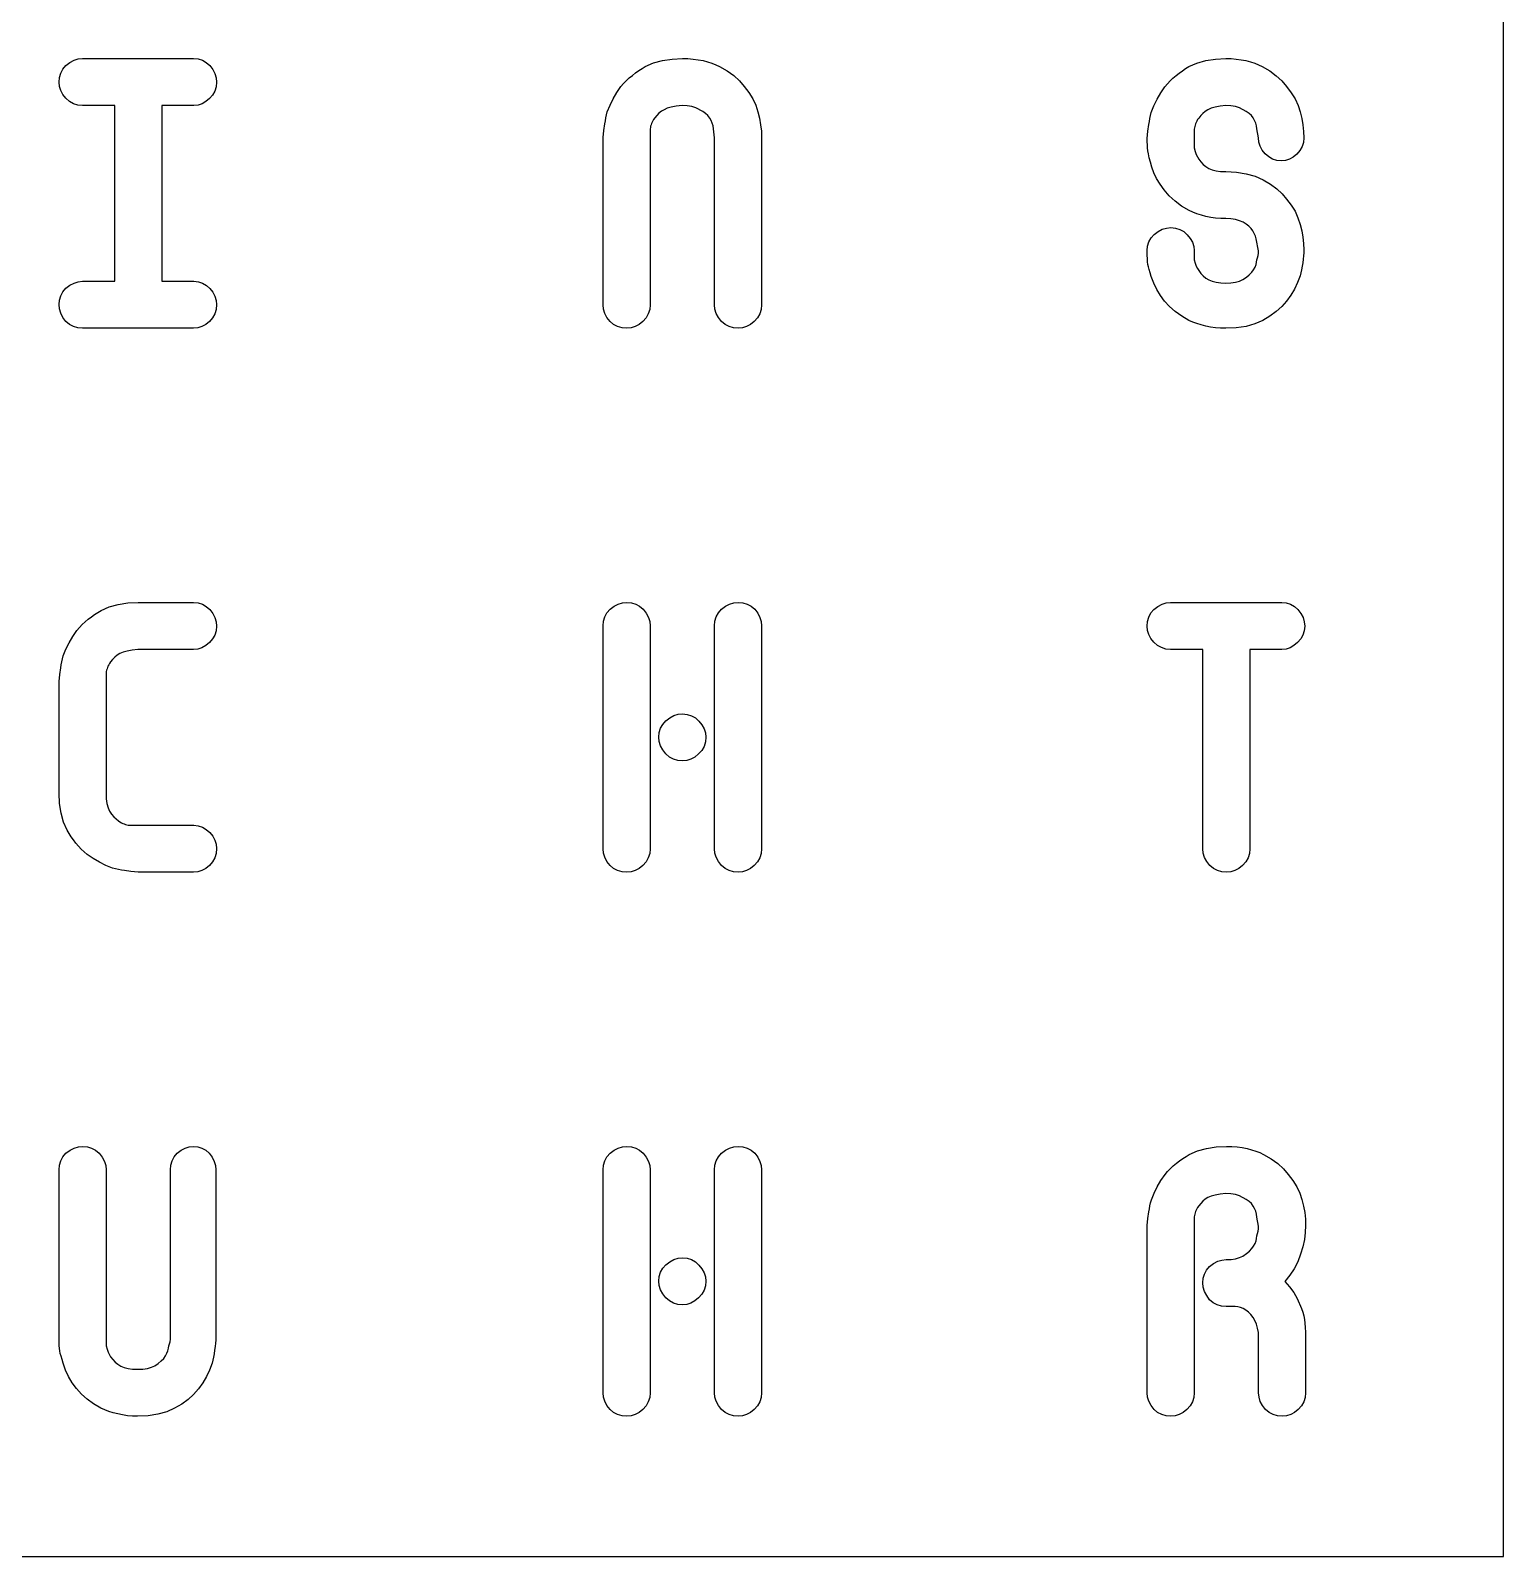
# Model space of a CAD drawing. Header units: metres. Extents: x 0 to 220, y 0 to 220.
# Drawn here: x 165.9 to 220, y 0 to 56.1 of the extents above; entities that cross this region are included whole.
import ezdxf

# ---------------------------------------------------------------- set-up
doc = ezdxf.new("R2010")
doc.units = ezdxf.units.M

msp = doc.modelspace()

# ---------------------------------------------------------------- linework, layer by layer
for p, q in [((220, 0), (220, 220)), ((167.299, 54.9339), (167.45, 55.013)), ((167.45, 55.013), (167.604, 55.0604)), ((167.604, 55.0604), (167.762, 55.0762)), ((167.762, 55.0762), (171.846, 55.0762)), ((171.846, 55.0762), (172.013, 55.0604)), ((172.013, 55.0604), (172.169, 55.013)), ((172.169, 55.013), (172.312, 54.9339)), ((188.751, 54.912), (189.08, 55.0032)), ((189.08, 55.0032), (189.436, 55.058)), ((189.436, 55.058), (189.82, 55.0762)), ((189.82, 55.0762), (190.019, 55.0714)), ((190.019, 55.0714), (190.211, 55.057)), ((190.211, 55.057), (190.396, 55.0329)), ((190.396, 55.0329), (190.574, 54.9992)), ((190.574, 54.9992), (190.742, 54.9573)), ((208.731, 54.9103), (209.056, 55.0025)), ((209.056, 55.0025), (209.408, 55.0578)), ((209.408, 55.0578), (209.788, 55.0762)), ((209.788, 55.0762), (209.984, 55.0714)), ((209.984, 55.0714), (210.174, 55.057)), ((210.174, 55.057), (210.357, 55.0329)), ((210.357, 55.0329), (210.533, 54.9992)), ((210.533, 54.9992), (210.7, 54.9572)), ((166.917, 54.3807), (166.963, 54.5422)), ((166.963, 54.5422), (167.042, 54.6897)), ((167.042, 54.6897), (167.151, 54.8232)), ((167.151, 54.8232), (167.299, 54.9339)), ((172.312, 54.9339), (172.443, 54.8232)), ((172.443, 54.8232), (172.552, 54.674)), ((172.552, 54.674), (172.63, 54.5212)), ((172.63, 54.5212), (172.677, 54.365)), ((187.861, 54.3611), (187.976, 54.4572)), ((187.976, 54.4572), (188.095, 54.5482)), ((188.095, 54.5482), (188.214, 54.633)), ((188.214, 54.633), (188.332, 54.7117)), ((188.332, 54.7117), (188.451, 54.7842)), ((188.451, 54.7842), (188.751, 54.912)), ((190.742, 54.9573), (190.899, 54.9075)), ((190.899, 54.9075), (191.043, 54.8498)), ((191.043, 54.8498), (191.175, 54.7842)), ((191.175, 54.7842), (191.457, 54.6234)), ((191.457, 54.6234), (191.702, 54.4467)), ((191.702, 54.4467), (191.911, 54.2544)), ((207.85, 54.3535), (207.964, 54.4502)), ((207.964, 54.4502), (208.081, 54.5422)), ((208.081, 54.5422), (208.199, 54.628)), ((208.199, 54.628), (208.316, 54.7077)), ((208.316, 54.7077), (208.434, 54.7812)), ((208.434, 54.7812), (208.731, 54.9103)), ((210.7, 54.9572), (210.855, 54.9072)), ((210.855, 54.9072), (210.997, 54.8492)), ((210.997, 54.8492), (211.128, 54.7832)), ((211.128, 54.7832), (211.407, 54.6219)), ((211.407, 54.6219), (211.649, 54.445)), ((211.649, 54.445), (211.856, 54.2524)), ((166.901, 54.2052), (166.917, 54.3807)), ((166.917, 54.0472), (166.901, 54.2052)), ((166.964, 53.8962), (166.917, 54.0472)), ((167.042, 53.7522), (166.964, 53.8962)), ((172.628, 53.8787), (172.546, 53.7339)), ((172.677, 54.0359), (172.628, 53.8787)), ((172.677, 54.365), (172.693, 54.2052)), ((172.693, 54.2052), (172.677, 54.0359)), ((187.405, 53.8211), (187.557, 54.0462)), ((187.557, 54.0462), (187.651, 54.1555)), ((187.651, 54.1555), (187.753, 54.2605)), ((187.753, 54.2605), (187.861, 54.3611)), ((191.911, 54.2544), (192.083, 54.0462)), ((192.083, 54.0462), (192.256, 53.8215)), ((207.4, 53.8087), (207.55, 54.0362)), ((207.55, 54.0362), (207.643, 54.1465)), ((207.643, 54.1465), (207.743, 54.2522)), ((207.743, 54.2522), (207.85, 54.3535)), ((211.856, 54.2524), (212.026, 54.0442)), ((212.026, 54.0442), (212.197, 53.8186)), ((167.152, 53.6152), (167.042, 53.7522)), ((167.284, 53.4984), (167.152, 53.6152)), ((167.431, 53.415), (167.284, 53.4984)), ((167.591, 53.3649), (167.431, 53.415)), ((167.765, 53.3482), (167.591, 53.3649)), ((168.949, 53.3482), (167.765, 53.3482)), ((168.949, 46.8843), (168.949, 53.3482)), ((171.856, 53.3482), (170.677, 53.3482)), ((170.677, 53.3482), (170.677, 46.8843)), ((172.01, 53.3641), (171.856, 53.3482)), ((172.158, 53.4115), (172.01, 53.3641)), ((172.298, 53.4906), (172.158, 53.4115)), ((172.432, 53.6012), (172.298, 53.4906)), ((172.546, 53.7339), (172.432, 53.6012)), ((187.055, 53.1142), (187.154, 53.3551)), ((187.154, 53.3551), (187.271, 53.5907)), ((187.271, 53.5907), (187.405, 53.8211)), ((189.591, 53.3229), (189.408, 53.289)), ((189.806, 53.3482), (189.591, 53.3229)), ((189.992, 53.3387), (189.806, 53.3482)), ((190.16, 53.31), (189.992, 53.3387)), ((190.308, 53.2622), (190.16, 53.31)), ((192.256, 53.8215), (192.399, 53.5925)), ((192.399, 53.5925), (192.511, 53.3591)), ((192.511, 53.3591), (192.592, 53.1212)), ((207.053, 53.0952), (207.151, 53.3382)), ((207.151, 53.3382), (207.267, 53.576)), ((207.267, 53.576), (207.4, 53.8087)), ((209.582, 53.3228), (209.401, 53.2885)), ((209.795, 53.3482), (209.582, 53.3228)), ((209.98, 53.3387), (209.795, 53.3482)), ((210.145, 53.31), (209.98, 53.3387)), ((210.292, 53.2622), (210.145, 53.31)), ((212.197, 53.8186), (212.338, 53.5885)), ((212.338, 53.5885), (212.449, 53.354)), ((212.449, 53.354), (212.53, 53.1152)), ((186.964, 52.6692), (186.983, 52.7807)), ((186.983, 52.7807), (187.004, 52.892)), ((187.004, 52.892), (187.028, 53.0032)), ((187.028, 53.0032), (187.055, 53.1142)), ((188.725, 52.7825), (188.698, 52.731)), ((188.758, 52.8356), (188.725, 52.7825)), ((188.797, 52.8902), (188.758, 52.8356)), ((188.871, 52.9821), (188.797, 52.8902)), ((188.953, 53.0635), (188.871, 52.9821)), ((189.042, 53.1346), (188.953, 53.0635)), ((189.14, 53.1952), (189.042, 53.1346)), ((189.258, 53.2464), (189.14, 53.1952)), ((189.408, 53.289), (189.258, 53.2464)), ((190.561, 53.1292), (190.308, 53.2622)), ((190.666, 53.0562), (190.561, 53.1292)), ((190.753, 52.9762), (190.666, 53.0562)), ((190.822, 52.8892), (190.753, 52.9762)), ((190.875, 52.7966), (190.822, 52.8892)), ((190.915, 52.6987), (190.875, 52.7966)), ((192.592, 53.1212), (192.65, 52.8817)), ((192.65, 52.8817), (192.692, 52.643)), ((206.963, 52.6452), (206.982, 52.7577)), ((206.982, 52.7577), (207.003, 52.8702)), ((207.003, 52.8702), (207.027, 52.9827)), ((207.027, 52.9827), (207.053, 53.0952)), ((208.724, 52.7755), (208.697, 52.7236)), ((208.757, 52.8291), (208.724, 52.7755)), ((208.796, 52.8842), (208.757, 52.8291)), ((208.869, 52.9774), (208.796, 52.8842)), ((208.95, 53.06), (208.869, 52.9774)), ((209.038, 53.1319), (208.95, 53.06)), ((209.135, 53.1932), (209.038, 53.1319)), ((209.252, 53.2453), (209.135, 53.1932)), ((209.401, 53.2885), (209.252, 53.2453)), ((210.542, 53.1297), (210.292, 53.2622)), ((210.646, 53.057), (210.542, 53.1297)), ((210.733, 52.9772), (210.646, 53.057)), ((210.801, 52.8902), (210.733, 52.9772)), ((210.853, 52.7976), (210.801, 52.8902)), ((210.893, 52.6997), (210.853, 52.7976)), ((212.53, 53.1152), (212.587, 52.8752)), ((212.587, 52.8752), (212.628, 52.636)), ((186.901, 52.1682), (186.931, 52.4325)), ((186.931, 52.4325), (186.964, 52.6692)), ((188.637, 52.5357), (188.629, 52.4872)), ((188.629, 52.4872), (188.629, 46.0173)), ((188.648, 52.5842), (188.637, 52.5357)), ((188.662, 52.6327), (188.648, 52.5842)), ((188.678, 52.6812), (188.662, 52.6327)), ((188.698, 52.731), (188.678, 52.6812)), ((190.941, 52.5956), (190.915, 52.6987)), ((190.997, 52.1542), (190.941, 52.5956)), ((192.692, 52.643), (192.717, 52.4052)), ((192.717, 52.4052), (192.725, 52.1682)), ((206.901, 52.1392), (206.93, 52.4062)), ((206.93, 52.4062), (206.963, 52.6452)), ((208.637, 52.5262), (208.629, 52.4772)), ((208.629, 52.4772), (208.629, 51.7882)), ((208.648, 52.5752), (208.637, 52.5262)), ((208.661, 52.6242), (208.648, 52.5752)), ((208.677, 52.6732), (208.661, 52.6242)), ((208.697, 52.7236), (208.677, 52.6732)), ((210.919, 52.5966), (210.893, 52.6997)), ((210.933, 52.4882), (210.919, 52.5966)), ((210.997, 52.1552), (210.933, 52.4882)), ((212.628, 52.636), (212.653, 52.3977)), ((212.653, 52.3977), (212.661, 52.1602)), ((186.901, 46.0193), (186.901, 52.1682)), ((190.997, 46.0173), (190.997, 52.1542)), ((192.725, 52.1682), (192.725, 46.0193)), ((206.903, 52.0158), (206.901, 52.1392)), ((206.908, 51.8985), (206.903, 52.0158)), ((206.916, 51.7873), (206.908, 51.8985)), ((206.928, 51.6822), (206.916, 51.7873)), ((206.948, 51.5684), (206.928, 51.6822)), ((208.629, 51.7882), (208.665, 51.6626)), ((208.665, 51.6626), (208.705, 51.5527)), ((211.012, 51.9992), (210.997, 52.1552)), ((211.058, 51.85), (211.012, 51.9992)), ((211.134, 51.7077), (211.058, 51.85)), ((211.24, 51.5722), (211.134, 51.7077)), ((212.516, 51.6919), (212.404, 51.5602)), ((212.597, 51.8357), (212.516, 51.6919)), ((212.645, 51.9919), (212.597, 51.8357)), ((212.661, 52.1602), (212.645, 51.9919)), ((206.978, 51.4297), (206.948, 51.5684)), ((207.021, 51.2664), (206.978, 51.4297)), ((207.074, 51.0782), (207.021, 51.2664)), ((207.147, 50.876), (207.074, 51.0782)), ((208.705, 51.5527), (208.748, 51.4586)), ((208.748, 51.4586), (208.795, 51.3802)), ((208.795, 51.3802), (208.875, 51.2743)), ((208.875, 51.2743), (208.964, 51.1815)), ((208.964, 51.1815), (209.061, 51.1018)), ((209.061, 51.1018), (209.167, 51.0352)), ((211.369, 51.4572), (211.24, 51.5722)), ((211.511, 51.375), (211.369, 51.4572)), ((211.667, 51.3257), (211.511, 51.375)), ((211.836, 51.3092), (211.667, 51.3257)), ((211.988, 51.3249), (211.836, 51.3092)), ((212.133, 51.372), (211.988, 51.3249)), ((212.272, 51.4504), (212.133, 51.372)), ((212.404, 51.5602), (212.272, 51.4504)), ((207.247, 50.6692), (207.147, 50.876)), ((207.375, 50.458), (207.247, 50.6692)), ((209.167, 51.0352), (209.289, 50.9832)), ((209.289, 50.9832), (209.433, 50.946)), ((209.433, 50.946), (209.6, 50.9237)), ((209.6, 50.9237), (209.789, 50.9162)), ((209.789, 50.9162), (210.181, 50.8972)), ((210.181, 50.8972), (210.542, 50.8402)), ((210.542, 50.8402), (210.871, 50.7452)), ((210.871, 50.7452), (211.17, 50.6122)), ((211.17, 50.6122), (211.436, 50.4542)), ((207.531, 50.2422), (207.375, 50.458)), ((207.715, 50.0313), (207.531, 50.2422)), ((207.928, 49.8345), (207.715, 50.0313)), ((211.436, 50.4542), (211.667, 50.2842)), ((211.667, 50.2842), (211.864, 50.1022)), ((211.864, 50.1022), (212.026, 49.9083)), ((208.169, 49.6518), (207.928, 49.8345)), ((208.439, 49.4833), (208.169, 49.6518)), ((208.582, 49.4228), (208.439, 49.4833)), ((208.733, 49.3675), (208.582, 49.4228)), ((212.026, 49.9083), (212.197, 49.6886)), ((212.197, 49.6886), (212.337, 49.4588)), ((212.337, 49.4588), (212.445, 49.2186)), ((207.456, 48.7978), (207.612, 48.8446)), ((207.612, 48.8446), (207.772, 48.8603)), ((207.772, 48.8603), (207.941, 48.8438)), ((207.941, 48.8438), (208.098, 48.7943)), ((208.893, 49.3173), (208.733, 49.3675)), ((209.062, 49.2723), (208.893, 49.3173)), ((209.238, 49.2355), (209.062, 49.2723)), ((209.419, 49.2093), (209.238, 49.2355)), ((209.605, 49.1935), (209.419, 49.2093)), ((209.797, 49.1883), (209.605, 49.1935)), ((209.982, 49.18), (209.797, 49.1883)), ((210.148, 49.1553), (209.982, 49.18)), ((210.297, 49.114), (210.148, 49.1553)), ((210.427, 49.0563), (210.297, 49.114)), ((210.54, 48.9873), (210.427, 49.0563)), ((210.638, 48.9113), (210.54, 48.9873)), ((210.72, 48.8283), (210.638, 48.9113)), ((210.787, 48.7383), (210.72, 48.8283)), ((212.445, 49.2186), (212.523, 48.9683)), ((212.523, 48.9683), (212.583, 48.7346)), ((206.917, 48.1807), (206.964, 48.336)), ((206.964, 48.336), (207.043, 48.4792)), ((207.043, 48.4792), (207.154, 48.6103)), ((207.154, 48.6103), (207.303, 48.7196)), ((207.303, 48.7196), (207.456, 48.7978)), ((208.098, 48.7943), (208.243, 48.7118)), ((208.243, 48.7118), (208.376, 48.5963)), ((208.376, 48.5963), (208.487, 48.4608)), ((208.487, 48.4608), (208.566, 48.3185)), ((208.566, 48.3185), (208.613, 48.1693)), ((210.84, 48.6435), (210.787, 48.7383)), ((210.882, 48.5463), (210.84, 48.6435)), ((210.913, 48.4465), (210.882, 48.5463)), ((210.997, 48.0113), (210.913, 48.4465)), ((212.583, 48.7346), (212.626, 48.5025)), ((212.626, 48.5025), (212.652, 48.2721)), ((212.652, 48.2721), (212.661, 48.0433)), ((206.901, 48.0133), (206.917, 48.1807)), ((206.903, 47.8512), (206.901, 48.0133)), ((206.908, 47.713), (206.903, 47.8512)), ((206.916, 47.5987), (206.908, 47.713)), ((208.613, 48.1693), (208.629, 48.0133)), ((208.629, 48.0133), (208.629, 47.6793)), ((210.933, 47.6793), (210.961, 47.7518)), ((210.961, 47.7518), (210.981, 47.8313)), ((210.981, 47.8313), (210.993, 47.9178)), ((210.993, 47.9178), (210.997, 48.0113)), ((212.637, 47.6973), (212.619, 47.5663)), ((212.65, 47.8205), (212.637, 47.6973)), ((212.658, 47.9358), (212.65, 47.8205)), ((212.661, 48.0433), (212.658, 47.9358)), ((206.928, 47.5083), (206.916, 47.5987)), ((206.946, 47.4221), (206.928, 47.5083)), ((206.973, 47.3195), (206.946, 47.4221)), ((207.009, 47.2006), (206.973, 47.3195)), ((207.053, 47.0653), (207.009, 47.2006)), ((208.629, 47.6793), (208.665, 47.5555)), ((208.665, 47.5555), (208.705, 47.4473)), ((208.705, 47.4473), (208.749, 47.3545)), ((208.749, 47.3545), (208.796, 47.2773)), ((208.796, 47.2773), (208.876, 47.1732)), ((208.876, 47.1732), (208.965, 47.082)), ((210.657, 47.127), (210.746, 47.2192)), ((210.746, 47.2192), (210.815, 47.3123)), ((210.815, 47.3123), (210.867, 47.4053)), ((210.867, 47.4053), (210.903, 47.4975)), ((210.903, 47.4975), (210.925, 47.5888)), ((210.925, 47.5888), (210.933, 47.6793)), ((212.549, 47.1976), (212.523, 47.0903)), ((212.574, 47.3128), (212.549, 47.1976)), ((212.598, 47.4356), (212.574, 47.3128)), ((212.619, 47.5663), (212.598, 47.4356)), ((167.042, 46.4986), (167.152, 46.6313)), ((167.152, 46.6313), (167.3, 46.7419)), ((167.3, 46.7419), (167.451, 46.821)), ((167.451, 46.821), (167.606, 46.8684)), ((167.606, 46.8684), (167.765, 46.8843)), ((167.765, 46.8843), (168.949, 46.8843)), ((170.677, 46.8843), (171.856, 46.8843)), ((171.856, 46.8843), (172.021, 46.8676)), ((172.021, 46.8676), (172.175, 46.8175)), ((172.175, 46.8175), (172.316, 46.7341)), ((172.316, 46.7341), (172.446, 46.6173)), ((172.446, 46.6173), (172.554, 46.4803)), ((207.141, 46.8191), (207.053, 47.0653)), ((207.251, 46.5848), (207.141, 46.8191)), ((207.386, 46.3621), (207.251, 46.5848)), ((208.965, 47.082), (209.063, 47.0037)), ((209.063, 47.0037), (209.17, 46.9383)), ((209.17, 46.9383), (209.292, 46.8866)), ((209.292, 46.8866), (209.437, 46.8498)), ((209.437, 46.8498), (209.605, 46.8276)), ((209.605, 46.8276), (209.795, 46.8203)), ((209.795, 46.8203), (209.98, 46.8281)), ((209.98, 46.8281), (210.145, 46.8515)), ((210.145, 46.8515), (210.292, 46.8906)), ((210.292, 46.8906), (210.419, 46.9453)), ((210.419, 46.9453), (210.548, 47.0357)), ((210.548, 47.0357), (210.657, 47.127)), ((212.315, 46.6015), (212.18, 46.3738)), ((212.429, 46.8403), (212.315, 46.6015)), ((212.523, 47.0903), (212.429, 46.8403)), ((166.901, 46.0273), (166.917, 46.1966)), ((166.917, 45.8675), (166.901, 46.0273)), ((166.917, 46.1966), (166.964, 46.3538)), ((166.964, 46.3538), (167.042, 46.4986)), ((172.554, 46.4803), (172.631, 46.3363)), ((172.631, 46.3363), (172.677, 46.1853)), ((172.693, 46.0273), (172.676, 45.8518)), ((172.677, 46.1853), (172.693, 46.0273)), ((186.917, 45.8609), (186.901, 46.0193)), ((188.629, 46.0173), (188.612, 45.8437)), ((191.013, 45.8595), (190.997, 46.0173)), ((192.725, 46.0193), (192.708, 45.8452)), ((207.543, 46.1513), (207.386, 46.3621)), ((207.726, 45.9536), (207.543, 46.1513)), ((212.025, 46.1573), (211.846, 45.9549)), ((212.18, 46.3738), (212.025, 46.1573)), ((166.963, 45.7113), (166.917, 45.8675)), ((167.042, 45.5585), (166.963, 45.7113)), ((167.151, 45.4093), (167.042, 45.5585)), ((172.544, 45.5428), (172.429, 45.4093)), ((172.627, 45.6903), (172.544, 45.5428)), ((172.676, 45.8518), (172.627, 45.6903)), ((186.964, 45.706), (186.917, 45.8609)), ((187.043, 45.5544), (186.964, 45.706)), ((187.154, 45.4062), (187.043, 45.5544)), ((188.479, 45.5382), (188.362, 45.4062)), ((188.562, 45.684), (188.479, 45.5382)), ((188.612, 45.8437), (188.562, 45.684)), ((191.06, 45.705), (191.013, 45.8595)), ((191.139, 45.5539), (191.06, 45.705)), ((191.25, 45.4062), (191.139, 45.5539)), ((192.575, 45.5387), (192.458, 45.4062)), ((192.658, 45.685), (192.575, 45.5387)), ((192.708, 45.8452), (192.658, 45.685)), ((207.935, 45.7695), (207.726, 45.9536)), ((208.171, 45.5991), (207.935, 45.7695)), ((208.434, 45.4423), (208.171, 45.5991)), ((211.148, 45.4463), (210.858, 45.3194)), ((211.407, 45.5994), (211.148, 45.4463)), ((211.64, 45.769), (211.407, 45.5994)), ((211.846, 45.9549), (211.64, 45.769)), ((167.283, 45.2986), (167.151, 45.4093)), ((167.429, 45.2195), (167.283, 45.2986)), ((167.588, 45.1721), (167.429, 45.2195)), ((167.762, 45.1562), (167.588, 45.1721)), ((171.846, 45.1562), (167.762, 45.1562)), ((172.002, 45.1721), (171.846, 45.1562)), ((172.151, 45.2195), (172.002, 45.1721)), ((172.293, 45.2986), (172.151, 45.2195)), ((172.429, 45.4093), (172.293, 45.2986)), ((187.287, 45.2969), (187.154, 45.4062)), ((187.435, 45.2188), (187.287, 45.2969)), ((187.596, 45.1719), (187.435, 45.2188)), ((187.772, 45.1562), (187.596, 45.1719)), ((187.93, 45.1719), (187.772, 45.1562)), ((188.081, 45.2188), (187.93, 45.1719)), ((188.225, 45.2969), (188.081, 45.2188)), ((188.362, 45.4062), (188.225, 45.2969)), ((191.383, 45.2969), (191.25, 45.4062)), ((191.531, 45.2188), (191.383, 45.2969)), ((191.692, 45.1719), (191.531, 45.2188)), ((191.868, 45.1562), (191.692, 45.1719)), ((192.026, 45.1719), (191.868, 45.1562)), ((192.177, 45.2188), (192.026, 45.1719)), ((192.321, 45.2969), (192.177, 45.2188)), ((192.458, 45.4062), (192.321, 45.2969)), ((208.576, 45.3838), (208.434, 45.4423)), ((208.727, 45.3303), (208.576, 45.3838)), ((208.887, 45.2818), (208.727, 45.3303)), ((209.055, 45.2383), (208.887, 45.2818)), ((209.23, 45.2024), (209.055, 45.2383)), ((209.411, 45.1768), (209.23, 45.2024)), ((209.597, 45.1614), (209.411, 45.1768)), ((209.788, 45.1562), (209.597, 45.1614)), ((210.178, 45.1744), (209.788, 45.1562)), ((210.535, 45.2288), (210.178, 45.1744)), ((210.858, 45.3194), (210.535, 45.2288)), ((168.443, 34.7842), (168.741, 34.912)), ((168.741, 34.912), (169.068, 35.0032)), ((169.068, 35.0032), (169.422, 35.058)), ((169.422, 35.058), (169.804, 35.0762)), ((169.804, 35.0762), (171.846, 35.0762)), ((171.846, 35.0762), (172.013, 35.0604)), ((172.013, 35.0604), (172.169, 35.013)), ((172.169, 35.013), (172.312, 34.9339)), ((172.312, 34.9339), (172.443, 34.8232)), ((172.443, 34.8232), (172.552, 34.674)), ((187.043, 34.6938), (187.154, 34.8262)), ((187.154, 34.8262), (187.303, 34.9356)), ((187.303, 34.9356), (187.456, 35.0137)), ((187.456, 35.0137), (187.612, 35.0606)), ((187.612, 35.0606), (187.772, 35.0762)), ((187.772, 35.0762), (187.941, 35.0606)), ((187.941, 35.0606), (188.098, 35.0137)), ((188.098, 35.0137), (188.243, 34.9356)), ((188.243, 34.9356), (188.376, 34.8262)), ((188.376, 34.8262), (188.487, 34.6781)), ((191.139, 34.6938), (191.25, 34.8262)), ((191.25, 34.8262), (191.399, 34.9356)), ((191.399, 34.9356), (191.552, 35.0137)), ((191.552, 35.0137), (191.708, 35.0606)), ((191.708, 35.0606), (191.868, 35.0762)), ((191.868, 35.0762), (192.037, 35.0606)), ((192.037, 35.0606), (192.194, 35.0137)), ((192.194, 35.0137), (192.339, 34.9356)), ((192.339, 34.9356), (192.472, 34.8262)), ((192.472, 34.8262), (192.583, 34.6781)), ((207.042, 34.6897), (207.151, 34.8232)), ((207.151, 34.8232), (207.299, 34.9339)), ((207.299, 34.9339), (207.45, 35.013)), ((207.45, 35.013), (207.604, 35.0604)), ((207.604, 35.0604), (207.762, 35.0762)), ((207.762, 35.0762), (211.846, 35.0762)), ((211.846, 35.0762), (212.013, 35.0604)), ((212.013, 35.0604), (212.169, 35.013)), ((212.169, 35.013), (212.312, 34.9339)), ((212.312, 34.9339), (212.443, 34.8232)), ((212.443, 34.8232), (212.552, 34.674)), ((167.647, 34.1555), (167.748, 34.2605)), ((167.748, 34.2605), (167.855, 34.3611)), ((167.855, 34.3611), (167.97, 34.4572)), ((167.97, 34.4572), (168.088, 34.5482)), ((168.088, 34.5482), (168.207, 34.633)), ((168.207, 34.633), (168.325, 34.7117)), ((168.325, 34.7117), (168.443, 34.7842)), ((172.552, 34.674), (172.63, 34.5212)), ((172.63, 34.5212), (172.677, 34.365)), ((172.677, 34.365), (172.693, 34.2052)), ((186.901, 34.2132), (186.917, 34.3873)), ((186.917, 34.3873), (186.964, 34.5475)), ((186.964, 34.5475), (187.043, 34.6938)), ((188.487, 34.6781), (188.566, 34.5265)), ((188.566, 34.5265), (188.613, 34.3716)), ((188.613, 34.3716), (188.629, 34.2132)), ((190.997, 34.2132), (191.013, 34.3873)), ((191.013, 34.3873), (191.06, 34.5475)), ((191.06, 34.5475), (191.139, 34.6938)), ((192.583, 34.6781), (192.662, 34.5265)), ((192.662, 34.5265), (192.709, 34.3716)), ((192.709, 34.3716), (192.725, 34.2132)), ((206.901, 34.2052), (206.917, 34.3807)), ((206.917, 34.3807), (206.963, 34.5422)), ((206.963, 34.5422), (207.042, 34.6897)), ((212.552, 34.674), (212.63, 34.5212)), ((212.63, 34.5212), (212.677, 34.365)), ((212.677, 34.365), (212.693, 34.2052)), ((167.269, 33.5907), (167.403, 33.8211)), ((167.403, 33.8211), (167.554, 34.0462)), ((167.554, 34.0462), (167.647, 34.1555)), ((172.544, 33.7339), (172.428, 33.6012)), ((172.627, 33.8787), (172.544, 33.7339)), ((172.676, 34.0359), (172.627, 33.8787)), ((172.693, 34.2052), (172.676, 34.0359)), ((186.901, 26.0193), (186.901, 34.2132)), ((188.629, 34.2132), (188.629, 26.0193)), ((190.997, 26.0193), (190.997, 34.2132)), ((192.725, 34.2132), (192.725, 26.0193)), ((206.917, 34.0472), (206.901, 34.2052)), ((206.964, 33.8962), (206.917, 34.0472)), ((207.042, 33.7522), (206.964, 33.8962)), ((207.152, 33.6152), (207.042, 33.7522)), ((212.546, 33.7339), (212.432, 33.6012)), ((212.628, 33.8787), (212.546, 33.7339)), ((212.677, 34.0359), (212.628, 33.8787)), ((212.693, 34.2052), (212.677, 34.0359)), ((167.027, 33.0032), (167.054, 33.1142)), ((167.054, 33.1142), (167.153, 33.3551)), ((167.153, 33.3551), (167.269, 33.5907)), ((169.04, 33.1345), (168.951, 33.0632)), ((169.137, 33.1952), (169.04, 33.1345)), ((169.254, 33.2464), (169.137, 33.1952)), ((169.403, 33.289), (169.254, 33.2464)), ((169.584, 33.3229), (169.403, 33.289)), ((169.798, 33.3482), (169.584, 33.3229)), ((171.844, 33.3482), (169.798, 33.3482)), ((172, 33.3641), (171.844, 33.3482)), ((172.15, 33.4115), (172, 33.3641)), ((172.292, 33.4906), (172.15, 33.4115)), ((172.428, 33.6012), (172.292, 33.4906)), ((207.284, 33.4984), (207.152, 33.6152)), ((207.431, 33.415), (207.284, 33.4984)), ((207.591, 33.3649), (207.431, 33.415)), ((207.765, 33.3482), (207.591, 33.3649)), ((208.949, 33.3482), (207.765, 33.3482)), ((208.949, 26.0173), (208.949, 33.3482)), ((211.856, 33.3482), (210.677, 33.3482)), ((210.677, 33.3482), (210.677, 26.0173)), ((212.01, 33.3641), (211.856, 33.3482)), ((212.158, 33.4115), (212.01, 33.3641)), ((212.298, 33.4906), (212.158, 33.4115)), ((212.432, 33.6012), (212.298, 33.4906)), ((166.93, 32.4325), (166.963, 32.6692)), ((166.963, 32.6692), (166.982, 32.7807)), ((166.982, 32.7807), (167.003, 32.892)), ((167.003, 32.892), (167.027, 33.0032)), ((168.648, 32.5832), (168.637, 32.5347)), ((168.662, 32.6317), (168.648, 32.5832)), ((168.678, 32.6802), (168.662, 32.6317)), ((168.698, 32.7301), (168.678, 32.6802)), ((168.725, 32.7815), (168.698, 32.7301)), ((168.757, 32.8345), (168.725, 32.7815)), ((168.796, 32.8892), (168.757, 32.8345)), ((168.869, 32.9815), (168.796, 32.8892)), ((168.951, 33.0632), (168.869, 32.9815)), ((166.901, 32.1682), (166.93, 32.4325)), ((166.901, 28.0643), (166.901, 32.1682)), ((168.637, 32.5347), (168.629, 32.4862)), ((168.629, 32.4862), (168.629, 28.0523)), ((189.351, 30.8379), (189.504, 30.917)), ((189.504, 30.917), (189.66, 30.9644)), ((189.66, 30.9644), (189.82, 30.9802)), ((189.82, 30.9802), (189.989, 30.9636)), ((189.989, 30.9636), (190.146, 30.9135)), ((190.146, 30.9135), (190.291, 30.83)), ((188.965, 30.2926), (189.012, 30.4497)), ((189.012, 30.4497), (189.091, 30.5946)), ((189.091, 30.5946), (189.202, 30.7272)), ((189.202, 30.7272), (189.351, 30.8379)), ((190.291, 30.83), (190.424, 30.7132)), ((190.424, 30.7132), (190.535, 30.5762)), ((190.535, 30.5762), (190.614, 30.4322)), ((190.614, 30.4322), (190.661, 30.2812)), ((188.949, 30.1232), (188.965, 30.2926)), ((188.965, 29.9635), (188.949, 30.1232)), ((189.012, 29.8073), (188.965, 29.9635)), ((189.091, 29.6545), (189.012, 29.8073)), ((190.61, 29.7863), (190.527, 29.6388)), ((190.66, 29.9478), (190.61, 29.7863)), ((190.677, 30.1232), (190.66, 29.9478)), ((190.661, 30.2812), (190.677, 30.1232)), ((189.202, 29.5053), (189.091, 29.6545)), ((189.335, 29.3946), (189.202, 29.5053)), ((189.483, 29.3155), (189.335, 29.3946)), ((189.644, 29.2681), (189.483, 29.3155)), ((189.82, 29.2523), (189.644, 29.2681)), ((189.978, 29.2681), (189.82, 29.2523)), ((190.129, 29.3155), (189.978, 29.2681)), ((190.273, 29.3946), (190.129, 29.3155)), ((190.41, 29.5053), (190.273, 29.3946)), ((190.527, 29.6388), (190.41, 29.5053)), ((166.919, 27.6816), (166.901, 28.0643)), ((166.974, 27.3268), (166.919, 27.6816)), ((168.629, 28.0523), (168.637, 27.855)), ((168.637, 27.855), (168.66, 27.6803)), ((168.66, 27.6803), (168.699, 27.528)), ((168.699, 27.528), (168.753, 27.3983)), ((167.065, 26.9996), (166.974, 27.3268)), ((167.193, 26.7003), (167.065, 26.9996)), ((168.753, 27.3983), (168.831, 27.2933)), ((168.831, 27.2933), (168.912, 27.2005)), ((168.912, 27.2005), (168.997, 27.1198)), ((168.997, 27.1198), (169.085, 27.0513)), ((169.085, 27.0513), (169.139, 27.0123)), ((169.139, 27.0123), (169.192, 26.9795)), ((169.192, 26.9795), (169.243, 26.9528)), ((169.243, 26.9528), (169.292, 26.9323)), ((169.292, 26.9323), (169.34, 26.9165)), ((167.265, 26.5822), (167.193, 26.7003)), ((167.344, 26.464), (167.265, 26.5822)), ((167.428, 26.3457), (167.344, 26.464)), ((169.34, 26.9165), (169.389, 26.9033)), ((169.389, 26.9033), (169.437, 26.8925)), ((169.437, 26.8925), (169.486, 26.8843)), ((169.486, 26.8843), (171.85, 26.8843)), ((171.85, 26.8843), (172.016, 26.8676)), ((172.016, 26.8676), (172.171, 26.8175)), ((172.171, 26.8175), (172.313, 26.7341)), ((172.313, 26.7341), (172.444, 26.6173)), ((172.444, 26.6173), (172.553, 26.4803)), ((172.553, 26.4803), (172.631, 26.3363)), ((167.519, 26.2273), (167.428, 26.3457)), ((167.615, 26.1127), (167.519, 26.2273)), ((167.715, 26.005), (167.615, 26.1127)), ((167.82, 25.9042), (167.715, 26.005)), ((167.929, 25.8103), (167.82, 25.9042)), ((168.154, 25.659), (167.929, 25.8103)), ((172.676, 25.8518), (172.627, 25.6903)), ((172.631, 26.3363), (172.677, 26.1853)), ((172.693, 26.0273), (172.676, 25.8518)), ((172.677, 26.1853), (172.693, 26.0273)), ((186.917, 25.8609), (186.901, 26.0193)), ((186.964, 25.706), (186.917, 25.8609)), ((188.612, 25.8452), (188.562, 25.685)), ((188.629, 26.0193), (188.612, 25.8452)), ((191.013, 25.8609), (190.997, 26.0193)), ((191.06, 25.706), (191.013, 25.8609)), ((192.708, 25.8452), (192.658, 25.685)), ((192.725, 26.0193), (192.708, 25.8452)), ((208.965, 25.8595), (208.949, 26.0173)), ((209.012, 25.705), (208.965, 25.8595)), ((210.66, 25.8437), (210.61, 25.684)), ((210.677, 26.0173), (210.66, 25.8437)), ((168.383, 25.525), (168.154, 25.659)), ((168.619, 25.4084), (168.383, 25.525)), ((168.859, 25.3093), (168.619, 25.4084)), ((168.97, 25.2826), (168.859, 25.3093)), ((169.082, 25.2585), (168.97, 25.2826)), ((169.193, 25.2371), (169.082, 25.2585)), ((172.293, 25.2986), (172.151, 25.2195)), ((172.429, 25.4093), (172.293, 25.2986)), ((172.544, 25.5428), (172.429, 25.4093)), ((172.627, 25.6903), (172.544, 25.5428)), ((187.043, 25.5544), (186.964, 25.706)), ((187.154, 25.4062), (187.043, 25.5544)), ((187.287, 25.2969), (187.154, 25.4062)), ((187.435, 25.2188), (187.287, 25.2969)), ((188.225, 25.2969), (188.081, 25.2188)), ((188.362, 25.4062), (188.225, 25.2969)), ((188.479, 25.5387), (188.362, 25.4062)), ((188.562, 25.685), (188.479, 25.5387)), ((191.139, 25.5544), (191.06, 25.706)), ((191.25, 25.4062), (191.139, 25.5544)), ((191.383, 25.2969), (191.25, 25.4062)), ((191.531, 25.2188), (191.383, 25.2969)), ((192.321, 25.2969), (192.177, 25.2188)), ((192.458, 25.4062), (192.321, 25.2969)), ((192.575, 25.5387), (192.458, 25.4062)), ((192.658, 25.685), (192.575, 25.5387)), ((209.091, 25.5539), (209.012, 25.705)), ((209.202, 25.4062), (209.091, 25.5539)), ((209.335, 25.2969), (209.202, 25.4062)), ((209.483, 25.2188), (209.335, 25.2969)), ((210.273, 25.2969), (210.129, 25.2188)), ((210.41, 25.4062), (210.273, 25.2969)), ((210.527, 25.5382), (210.41, 25.4062)), ((210.61, 25.684), (210.527, 25.5382)), ((169.304, 25.2183), (169.193, 25.2371)), ((169.54, 25.1858), (169.304, 25.2183)), ((169.804, 25.1562), (169.54, 25.1858)), ((171.846, 25.1562), (169.804, 25.1562)), ((172.002, 25.1721), (171.846, 25.1562)), ((172.151, 25.2195), (172.002, 25.1721)), ((187.596, 25.1719), (187.435, 25.2188)), ((187.772, 25.1562), (187.596, 25.1719)), ((187.93, 25.1719), (187.772, 25.1562)), ((188.081, 25.2188), (187.93, 25.1719)), ((191.692, 25.1719), (191.531, 25.2188)), ((191.868, 25.1562), (191.692, 25.1719)), ((192.026, 25.1719), (191.868, 25.1562)), ((192.177, 25.2188), (192.026, 25.1719)), ((209.644, 25.1719), (209.483, 25.2188)), ((209.82, 25.1562), (209.644, 25.1719)), ((209.978, 25.1719), (209.82, 25.1562)), ((210.129, 25.2188), (209.978, 25.1719)), ((166.964, 14.5475), (167.043, 14.6938)), ((167.043, 14.6938), (167.154, 14.8262)), ((167.154, 14.8262), (167.303, 14.9356)), ((167.303, 14.9356), (167.456, 15.0137)), ((167.456, 15.0137), (167.612, 15.0606)), ((167.612, 15.0606), (167.772, 15.0762)), ((167.772, 15.0762), (167.941, 15.0606)), ((167.941, 15.0606), (168.098, 15.0137)), ((168.098, 15.0137), (168.243, 14.9356)), ((168.243, 14.9356), (168.376, 14.8262)), ((168.376, 14.8262), (168.487, 14.6786)), ((168.487, 14.6786), (168.566, 14.5275)), ((171.058, 14.5485), (171.134, 14.6943)), ((171.134, 14.6943), (171.241, 14.8262)), ((171.241, 14.8262), (171.385, 14.9356)), ((171.385, 14.9356), (171.532, 15.0137)), ((171.532, 15.0137), (171.682, 15.0606)), ((171.682, 15.0606), (171.836, 15.0762)), ((171.836, 15.0762), (171.999, 15.0606)), ((171.999, 15.0606), (172.15, 15.0137)), ((172.15, 15.0137), (172.289, 14.9356)), ((172.289, 14.9356), (172.417, 14.8262)), ((172.417, 14.8262), (172.524, 14.6781)), ((172.524, 14.6781), (172.6, 14.5265)), ((186.964, 14.5475), (187.043, 14.6938)), ((187.043, 14.6938), (187.154, 14.8262)), ((187.154, 14.8262), (187.303, 14.9356)), ((187.303, 14.9356), (187.456, 15.0137)), ((187.456, 15.0137), (187.612, 15.0606)), ((187.612, 15.0606), (187.772, 15.0762)), ((187.772, 15.0762), (187.941, 15.0606)), ((187.941, 15.0606), (188.098, 15.0137)), ((188.098, 15.0137), (188.243, 14.9356)), ((188.243, 14.9356), (188.376, 14.8262)), ((188.376, 14.8262), (188.487, 14.6781)), ((188.487, 14.6781), (188.566, 14.5265)), ((191.06, 14.5475), (191.139, 14.6938)), ((191.139, 14.6938), (191.25, 14.8262)), ((191.25, 14.8262), (191.399, 14.9356)), ((191.399, 14.9356), (191.552, 15.0137)), ((191.552, 15.0137), (191.708, 15.0606)), ((191.708, 15.0606), (191.868, 15.0762)), ((191.868, 15.0762), (192.037, 15.0606)), ((192.037, 15.0606), (192.194, 15.0137)), ((192.194, 15.0137), (192.339, 14.9356)), ((192.339, 14.9356), (192.472, 14.8262)), ((192.472, 14.8262), (192.583, 14.6781)), ((192.583, 14.6781), (192.662, 14.5265)), ((208.095, 14.5482), (208.214, 14.633)), ((208.214, 14.633), (208.332, 14.7117)), ((208.332, 14.7117), (208.451, 14.7842)), ((208.451, 14.7842), (208.751, 14.912)), ((208.751, 14.912), (209.08, 15.0032)), ((209.08, 15.0032), (209.436, 15.058)), ((209.436, 15.058), (209.82, 15.0762)), ((209.82, 15.0762), (210.019, 15.0714)), ((210.019, 15.0714), (210.211, 15.057)), ((210.211, 15.057), (210.396, 15.0329)), ((210.396, 15.0329), (210.574, 14.9992)), ((210.574, 14.9992), (210.742, 14.9573)), ((210.742, 14.9573), (210.899, 14.9075)), ((210.899, 14.9075), (211.043, 14.8498)), ((211.043, 14.8498), (211.175, 14.7842)), ((211.175, 14.7842), (211.457, 14.6234)), ((211.457, 14.6234), (211.702, 14.4467)), ((166.901, 14.2132), (166.917, 14.3873)), ((166.901, 8.06425), (166.901, 14.2132)), ((166.917, 14.3873), (166.964, 14.5475)), ((168.566, 14.5275), (168.613, 14.3731)), ((168.613, 14.3731), (168.629, 14.2152)), ((168.629, 14.2152), (168.629, 7.74525)), ((170.997, 14.2152), (171.012, 14.3888)), ((170.997, 8.07826), (170.997, 14.2152)), ((171.012, 14.3888), (171.058, 14.5485)), ((172.6, 14.5265), (172.646, 14.3716)), ((172.646, 14.3716), (172.661, 14.2132)), ((172.661, 14.2132), (172.661, 8.06425)), ((186.901, 14.2132), (186.917, 14.3873)), ((186.901, 6.01926), (186.901, 14.2132)), ((186.917, 14.3873), (186.964, 14.5475)), ((188.566, 14.5265), (188.613, 14.3716)), ((188.613, 14.3716), (188.629, 14.2132)), ((188.629, 14.2132), (188.629, 6.01926)), ((190.997, 14.2132), (191.013, 14.3873)), ((190.997, 6.01926), (190.997, 14.2132)), ((191.013, 14.3873), (191.06, 14.5475)), ((192.662, 14.5265), (192.709, 14.3716)), ((192.709, 14.3716), (192.725, 14.2132)), ((192.725, 14.2132), (192.725, 6.01926)), ((207.405, 13.8211), (207.557, 14.0462)), ((207.557, 14.0462), (207.651, 14.1555)), ((207.651, 14.1555), (207.753, 14.2605)), ((207.753, 14.2605), (207.861, 14.3611)), ((207.861, 14.3611), (207.976, 14.4572)), ((207.976, 14.4572), (208.095, 14.5482)), ((211.702, 14.4467), (211.911, 14.2544)), ((211.911, 14.2544), (212.083, 14.0462)), ((212.083, 14.0462), (212.256, 13.8215)), ((207.154, 13.3551), (207.271, 13.5907)), ((207.271, 13.5907), (207.405, 13.8211)), ((212.256, 13.8215), (212.399, 13.5925)), ((212.399, 13.5925), (212.511, 13.3591)), ((207.004, 12.892), (207.028, 13.0032)), ((207.028, 13.0032), (207.055, 13.1142)), ((207.055, 13.1142), (207.154, 13.3551)), ((208.869, 12.9821), (208.796, 12.8902)), ((208.95, 13.0635), (208.869, 12.9821)), ((209.038, 13.1346), (208.95, 13.0635)), ((209.135, 13.1952), (209.038, 13.1346)), ((209.252, 13.2464), (209.135, 13.1952)), ((209.401, 13.289), (209.252, 13.2464)), ((209.582, 13.3229), (209.401, 13.289)), ((209.795, 13.3482), (209.582, 13.3229)), ((209.98, 13.3386), (209.795, 13.3482)), ((210.145, 13.3095), (209.98, 13.3386)), ((210.292, 13.261), (210.145, 13.3095)), ((210.542, 13.1267), (210.292, 13.261)), ((210.646, 13.053), (210.542, 13.1267)), ((210.733, 12.9722), (210.646, 13.053)), ((210.801, 12.8842), (210.733, 12.9722)), ((212.511, 13.3591), (212.592, 13.1212)), ((212.592, 13.1212), (212.65, 12.8817)), ((206.901, 12.1682), (206.931, 12.4325)), ((206.931, 12.4325), (206.964, 12.6692)), ((206.964, 12.6692), (206.983, 12.7807)), ((206.983, 12.7807), (207.004, 12.892)), ((208.637, 12.5357), (208.629, 12.4872)), ((208.629, 12.4872), (208.629, 6.01726)), ((208.648, 12.5842), (208.637, 12.5357)), ((208.661, 12.6327), (208.648, 12.5842)), ((208.677, 12.6812), (208.661, 12.6327)), ((208.697, 12.731), (208.677, 12.6812)), ((208.724, 12.7825), (208.697, 12.731)), ((208.757, 12.8356), (208.724, 12.7825)), ((208.796, 12.8902), (208.757, 12.8356)), ((210.853, 12.7906), (210.801, 12.8842)), ((210.893, 12.6915), (210.853, 12.7906)), ((210.919, 12.5871), (210.893, 12.6915)), ((210.933, 12.4772), (210.919, 12.5871)), ((210.997, 12.1392), (210.933, 12.4772)), ((212.65, 12.8817), (212.692, 12.643)), ((212.692, 12.643), (212.717, 12.4052)), ((212.717, 12.4052), (212.725, 12.1682)), ((206.901, 6.01926), (206.901, 12.1682)), ((210.926, 11.6963), (210.933, 11.7882)), ((210.933, 11.7882), (210.961, 11.8736)), ((210.961, 11.8736), (210.981, 11.9605)), ((210.981, 11.9605), (210.993, 12.0491)), ((210.993, 12.0491), (210.997, 12.1392)), ((212.714, 11.9142), (212.68, 11.6532)), ((212.725, 12.1682), (212.714, 11.9142)), ((210.551, 11.1347), (210.659, 11.2272)), ((210.659, 11.2272), (210.747, 11.3207)), ((210.747, 11.3207), (210.816, 11.4152)), ((210.816, 11.4152), (210.867, 11.5098)), ((210.867, 11.5098), (210.904, 11.6035)), ((210.904, 11.6035), (210.926, 11.6963)), ((212.623, 11.3852), (212.544, 11.1102)), ((212.68, 11.6532), (212.623, 11.3852)), ((189.091, 10.5946), (189.202, 10.7272)), ((189.202, 10.7272), (189.351, 10.8379)), ((189.351, 10.8379), (189.504, 10.917)), ((189.504, 10.917), (189.66, 10.9644)), ((189.66, 10.9644), (189.82, 10.9802)), ((189.82, 10.9802), (189.989, 10.9636)), ((189.989, 10.9636), (190.146, 10.9135)), ((190.146, 10.9135), (190.291, 10.83)), ((190.291, 10.83), (190.424, 10.7132)), ((190.424, 10.7132), (190.535, 10.5762)), ((209.088, 10.5306), (209.197, 10.6632)), ((209.197, 10.6632), (209.343, 10.7739)), ((209.343, 10.7739), (209.493, 10.853)), ((209.493, 10.853), (209.646, 10.9004)), ((209.646, 10.9004), (209.803, 10.9162)), ((209.803, 10.9162), (209.986, 10.9242)), ((209.986, 10.9242), (210.151, 10.948)), ((210.151, 10.948), (210.296, 10.9877)), ((210.296, 10.9877), (210.423, 11.0432)), ((210.423, 11.0432), (210.551, 11.1347)), ((212.44, 10.8392), (212.308, 10.582)), ((212.544, 11.1102), (212.44, 10.8392)), ((188.949, 10.1232), (188.965, 10.2926)), ((188.965, 9.9635), (188.949, 10.1232)), ((188.965, 10.2926), (189.012, 10.4497)), ((189.012, 10.4497), (189.091, 10.5946)), ((190.535, 10.5762), (190.614, 10.4322)), ((190.614, 10.4322), (190.661, 10.2812)), ((190.677, 10.1232), (190.66, 9.94775)), ((190.661, 10.2812), (190.677, 10.1232)), ((208.949, 10.0592), (208.964, 10.2286)), ((208.964, 10.2286), (209.011, 10.3857)), ((209.011, 10.3857), (209.088, 10.5306)), ((212.148, 10.3387), (211.961, 10.1092)), ((211.961, 10.1092), (212.136, 9.91432)), ((212.308, 10.582), (212.148, 10.3387)), ((189.012, 9.80725), (188.965, 9.9635)), ((189.091, 9.65451), (189.012, 9.80725)), ((189.202, 9.50526), (189.091, 9.65451)), ((190.527, 9.63876), (190.41, 9.50526)), ((190.61, 9.78625), (190.527, 9.63876)), ((190.66, 9.94775), (190.61, 9.78625)), ((208.964, 9.89951), (208.949, 10.0592)), ((209.011, 9.74326), (208.964, 9.89951)), ((209.089, 9.59052), (209.011, 9.74326)), ((209.198, 9.44125), (209.089, 9.59052)), ((212.136, 9.91432), (212.287, 9.70551)), ((212.287, 9.70551), (212.414, 9.48282)), ((189.335, 9.39458), (189.202, 9.50526)), ((189.483, 9.31551), (189.335, 9.39458)), ((189.644, 9.26807), (189.483, 9.31551)), ((189.82, 9.25226), (189.644, 9.26807)), ((189.978, 9.26807), (189.82, 9.25226)), ((190.129, 9.31551), (189.978, 9.26807)), ((190.273, 9.39458), (190.129, 9.31551)), ((190.41, 9.50526), (190.273, 9.39458)), ((209.329, 9.33057), (209.198, 9.44125)), ((209.474, 9.25151), (209.329, 9.33057)), ((209.633, 9.20407), (209.474, 9.25151)), ((209.806, 9.18826), (209.633, 9.20407)), ((210.138, 9.18826), (209.806, 9.18826)), ((210.236, 9.18001), (210.138, 9.18826)), ((210.335, 9.15526), (210.236, 9.18001)), ((210.433, 9.11401), (210.335, 9.15526)), ((210.532, 9.05626), (210.433, 9.11401)), ((210.626, 8.98332), (210.532, 9.05626)), ((210.713, 8.89551), (210.626, 8.98332)), ((212.414, 9.48282), (212.574, 9.1142)), ((212.574, 9.1142), (212.621, 8.98201)), ((212.621, 8.98201), (212.657, 8.8497)), ((210.792, 8.79282), (210.713, 8.89551)), ((210.863, 8.67526), (210.792, 8.79282)), ((210.921, 8.54294), (210.863, 8.67526)), ((210.963, 8.395), (210.921, 8.54294)), ((212.657, 8.8497), (212.683, 8.71725)), ((212.683, 8.71725), (212.701, 8.57744)), ((212.701, 8.57744), (212.714, 8.42201)), ((212.714, 8.42201), (212.722, 8.25095)), ((166.903, 7.90201), (166.901, 8.06425)), ((166.908, 7.76326), (166.903, 7.90201)), ((170.961, 7.81819), (170.981, 7.89801)), ((170.981, 7.89801), (170.993, 7.9847)), ((170.993, 7.9847), (170.997, 8.07826)), ((172.658, 7.95589), (172.65, 7.83975)), ((172.661, 8.06425), (172.658, 7.95589)), ((210.988, 8.23145), (210.963, 8.395)), ((210.997, 8.05226), (210.988, 8.23145)), ((210.997, 6.01526), (210.997, 8.05226)), ((212.722, 8.25095), (212.725, 8.06425)), ((212.725, 8.06425), (212.725, 6.01926)), ((166.916, 7.64801), (166.908, 7.76326)), ((166.928, 7.55626), (166.916, 7.64801)), ((166.946, 7.468), (166.928, 7.55626)), ((166.973, 7.36325), (166.946, 7.468)), ((167.009, 7.242), (166.973, 7.36325)), ((168.629, 7.74525), (168.665, 7.62106)), ((168.665, 7.62106), (168.705, 7.51251)), ((168.705, 7.51251), (168.749, 7.41957)), ((168.749, 7.41957), (168.796, 7.34225)), ((168.796, 7.34225), (168.876, 7.23776)), ((170.746, 7.28319), (170.815, 7.37625)), ((170.815, 7.37625), (170.867, 7.46982)), ((170.867, 7.46982), (170.903, 7.5625)), ((170.903, 7.5625), (170.925, 7.65433)), ((170.925, 7.65433), (170.933, 7.74525)), ((170.933, 7.74525), (170.961, 7.81819)), ((172.574, 7.32875), (172.549, 7.21263)), ((172.598, 7.45264), (172.574, 7.32875)), ((172.619, 7.58426), (172.598, 7.45264)), ((172.637, 7.71588), (172.619, 7.58426)), ((172.65, 7.83975), (172.637, 7.71588)), ((167.053, 7.10426), (167.009, 7.242)), ((167.141, 6.85281), (167.053, 7.10426)), ((167.251, 6.61351), (167.141, 6.85281)), ((168.876, 7.23776), (168.965, 7.14626)), ((168.965, 7.14626), (169.063, 7.06776)), ((169.063, 7.06776), (169.17, 7.00226)), ((169.17, 7.00226), (169.292, 6.95064)), ((169.292, 6.95064), (169.437, 6.91376)), ((169.437, 6.91376), (169.605, 6.89163)), ((169.605, 6.89163), (169.795, 6.88426)), ((169.795, 6.88426), (169.98, 6.89207)), ((169.98, 6.89207), (170.145, 6.91551)), ((170.145, 6.91551), (170.292, 6.95457)), ((170.292, 6.95457), (170.419, 7.00926)), ((170.419, 7.00926), (170.548, 7.0997)), ((170.548, 7.0997), (170.657, 7.19101)), ((170.657, 7.19101), (170.746, 7.28319)), ((172.429, 6.85239), (172.315, 6.61176)), ((172.523, 7.10426), (172.429, 6.85239)), ((172.549, 7.21263), (172.523, 7.10426)), ((167.386, 6.38632), (167.251, 6.61351)), ((167.543, 6.17126), (167.386, 6.38632)), ((172.18, 6.38239), (172.025, 6.16426)), ((172.315, 6.61176), (172.18, 6.38239)), ((167.726, 5.9697), (167.543, 6.17126)), ((167.935, 5.78201), (167.726, 5.9697)), ((168.171, 5.6082), (167.935, 5.78201)), ((171.64, 5.77325), (171.407, 5.60251)), ((171.846, 5.96051), (171.64, 5.77325)), ((172.025, 6.16426), (171.846, 5.96051)), ((186.917, 5.86095), (186.901, 6.01926)), ((186.964, 5.70601), (186.917, 5.86095)), ((187.043, 5.55444), (186.964, 5.70601)), ((188.562, 5.68501), (188.479, 5.5387)), ((188.612, 5.8452), (188.562, 5.68501)), ((188.629, 6.01926), (188.612, 5.8452)), ((191.013, 5.86095), (190.997, 6.01926)), ((191.06, 5.70601), (191.013, 5.86095)), ((191.139, 5.55444), (191.06, 5.70601)), ((192.658, 5.68501), (192.575, 5.5387)), ((192.708, 5.8452), (192.658, 5.68501)), ((192.725, 6.01926), (192.708, 5.8452)), ((206.917, 5.86095), (206.901, 6.01926)), ((206.964, 5.70601), (206.917, 5.86095)), ((207.043, 5.55444), (206.964, 5.70601)), ((208.562, 5.68401), (208.479, 5.53819)), ((208.612, 5.84369), (208.562, 5.68401)), ((208.629, 6.01726), (208.612, 5.84369)), ((211.013, 5.85751), (210.997, 6.01526)), ((211.06, 5.70326), (211.013, 5.85751)), ((211.139, 5.55251), (211.06, 5.70326)), ((212.658, 5.68501), (212.575, 5.5387)), ((212.708, 5.8452), (212.658, 5.68501)), ((212.725, 6.01926), (212.708, 5.8452)), ((168.434, 5.44826), (168.171, 5.6082)), ((168.576, 5.38832), (168.434, 5.44826)), ((168.727, 5.33351), (168.576, 5.38832)), ((168.887, 5.28381), (168.727, 5.33351)), ((169.055, 5.23926), (168.887, 5.28381)), ((169.23, 5.20294), (169.055, 5.23926)), ((169.411, 5.177), (169.23, 5.20294)), ((169.597, 5.16144), (169.411, 5.177)), ((169.788, 5.15625), (169.597, 5.16144)), ((170.178, 5.17451), (169.788, 5.15625)), ((170.535, 5.22926), (170.178, 5.17451)), ((170.858, 5.32051), (170.535, 5.22926)), ((171.148, 5.44826), (170.858, 5.32051)), ((171.407, 5.60251), (171.148, 5.44826)), ((187.154, 5.40625), (187.043, 5.55444)), ((187.287, 5.29688), (187.154, 5.40625)), ((187.435, 5.21875), (187.287, 5.29688)), ((187.596, 5.17188), (187.435, 5.21875)), ((187.772, 5.15625), (187.596, 5.17188)), ((187.93, 5.17188), (187.772, 5.15625)), ((188.081, 5.21875), (187.93, 5.17188)), ((188.225, 5.29688), (188.081, 5.21875)), ((188.362, 5.40625), (188.225, 5.29688)), ((188.479, 5.5387), (188.362, 5.40625)), ((191.25, 5.40625), (191.139, 5.55444)), ((191.383, 5.29688), (191.25, 5.40625)), ((191.531, 5.21875), (191.383, 5.29688)), ((191.692, 5.17188), (191.531, 5.21875)), ((191.868, 5.15625), (191.692, 5.17188)), ((192.026, 5.17188), (191.868, 5.15625)), ((192.177, 5.21875), (192.026, 5.17188)), ((192.321, 5.29688), (192.177, 5.21875)), ((192.458, 5.40625), (192.321, 5.29688)), ((192.575, 5.5387), (192.458, 5.40625)), ((207.154, 5.40625), (207.043, 5.55444)), ((207.287, 5.29688), (207.154, 5.40625)), ((207.435, 5.21875), (207.287, 5.29688)), ((207.596, 5.17188), (207.435, 5.21875)), ((207.772, 5.15625), (207.596, 5.17188)), ((207.93, 5.17188), (207.772, 5.15625)), ((208.081, 5.21875), (207.93, 5.17188)), ((208.225, 5.29688), (208.081, 5.21875)), ((208.362, 5.40625), (208.225, 5.29688)), ((208.479, 5.53819), (208.362, 5.40625)), ((211.25, 5.40526), (211.139, 5.55251)), ((211.383, 5.29633), (211.25, 5.40526)), ((211.531, 5.21851), (211.383, 5.29633)), ((211.692, 5.17181), (211.531, 5.21851)), ((211.868, 5.15625), (211.692, 5.17181)), ((212.026, 5.17188), (211.868, 5.15625)), ((212.177, 5.21875), (212.026, 5.17188)), ((212.321, 5.29688), (212.177, 5.21875)), ((212.458, 5.40625), (212.321, 5.29688)), ((212.575, 5.5387), (212.458, 5.40625)), ((0, 0), (220, 0))]:
    msp.add_line(p, q)

doc.saveas('drawing.dxf')
